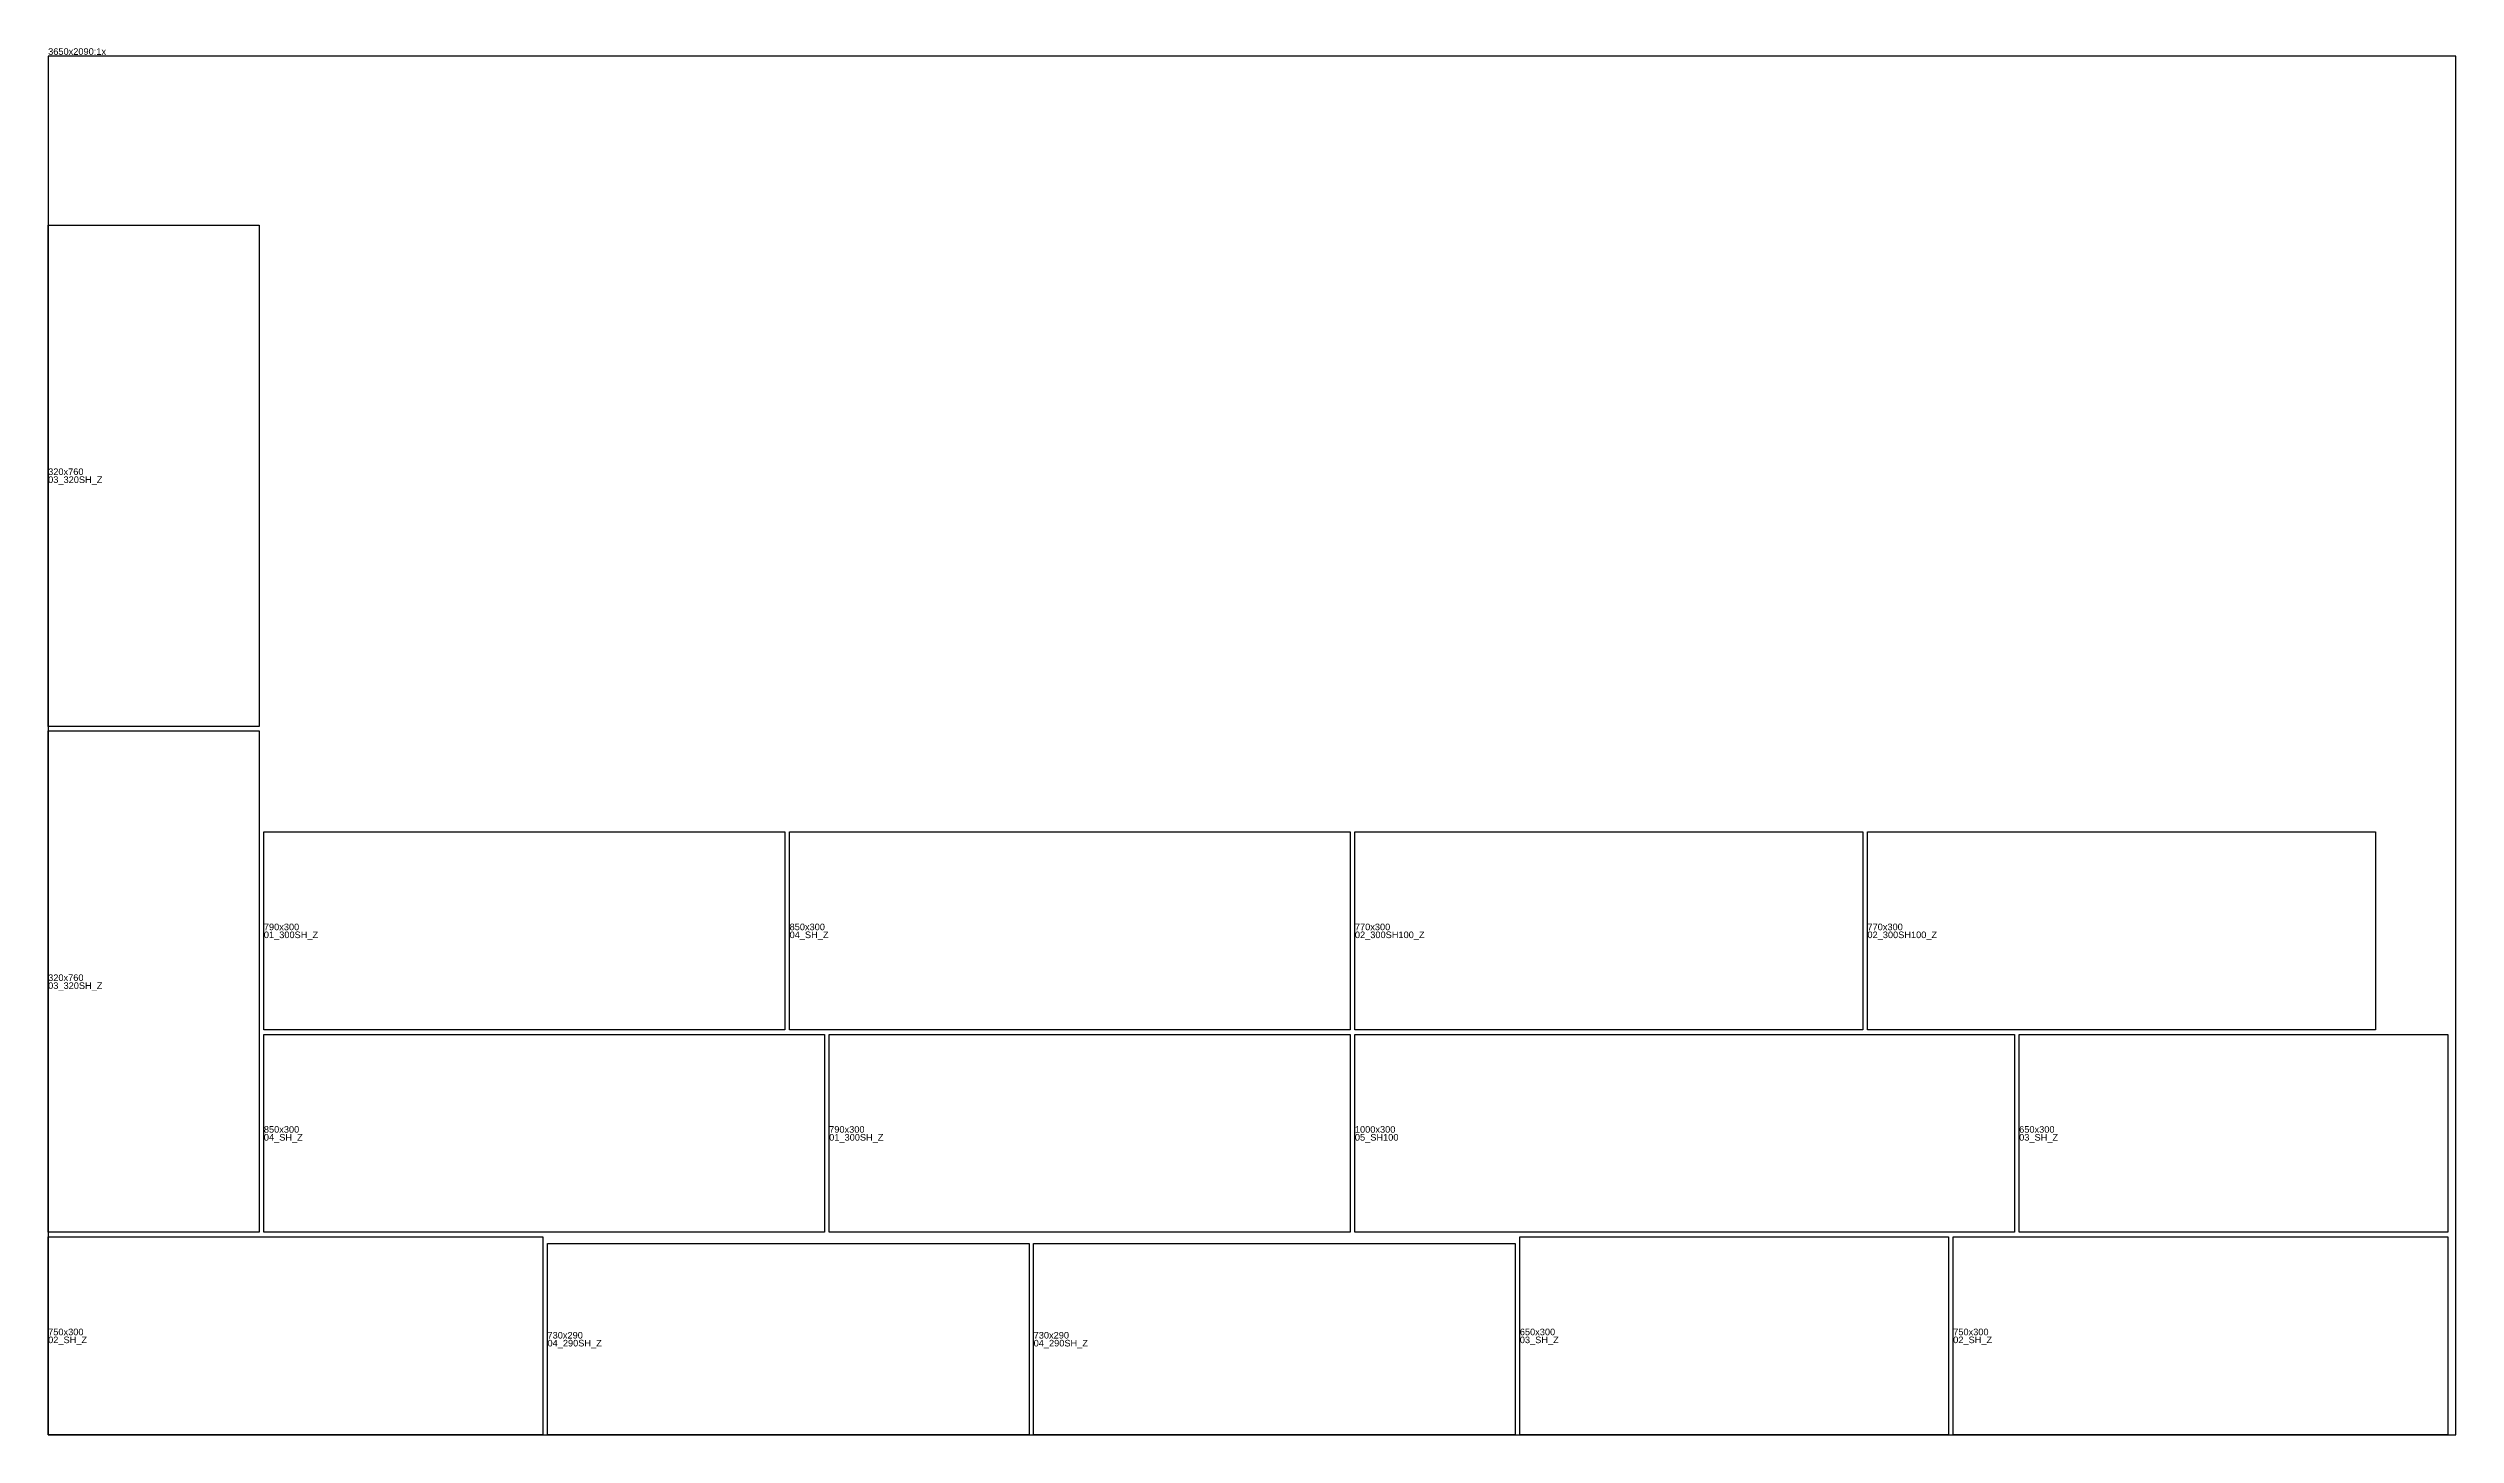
# Model space of a CAD drawing. Header units: millimetres. Extents: x 0 to 3650, y 0 to 2102.
import ezdxf

# ---------------------------------------------------------------- set-up
doc = ezdxf.new("R2010")
doc.units = ezdxf.units.MM
doc.styles.get("Standard").update_dxf_attribs({"font": 'ARIAL.TTF'})

msp = doc.modelspace()

# ---------------------------------------------------------------- linework, layer by layer
at = {"color": 0}
for points in [[(0, 2090), (0, 0), (3650, 0), (3650, 2090)], [(0, 1074), (0, 1834), (320, 1834), (320, 1074)], [(0, 307), (0, 1067), (320, 1067), (320, 307)], [(327, 614), (327, 914), (1117, 914), (1117, 614)], [(1124, 614), (1124, 914), (1974, 914), (1974, 614)], [(1981, 614), (1981, 914), (2751, 914), (2751, 614)], [(2758, 614), (2758, 914), (3528, 914), (3528, 614)], [(327, 307), (327, 607), (1177, 607), (1177, 307)], [(1184, 307), (1184, 607), (1974, 607), (1974, 307)], [(1981, 307), (1981, 607), (2981, 607), (2981, 307)], [(2988, 307), (2988, 607), (3638, 607), (3638, 307)], [(0, 0), (0, 300), (750, 300), (750, 0)], [(2231, 0), (2231, 300), (2881, 300), (2881, 0)], [(2888, 0), (2888, 300), (3638, 300), (3638, 0)], [(757, 0), (757, 290), (1487, 290), (1487, 0)], [(1494, 0), (1494, 290), (2224, 290), (2224, 0)]]:
    msp.add_lwpolyline(points, close=True, dxfattribs=at)

# ---------------------------------------------------------------- texts
for s, p in [('3650x2090:1x', (0, 2092)), ('320x760', (0, 1455)), ('03_320SH_Z', (0, 1443)), ('790x300', (327, 765)), ('850x300', (1124, 765)), ('770x300', (1981, 765)), ('770x300', (2758, 765)), ('01_300SH_Z', (327, 753)), ('04_SH_Z', (1124, 753)), ('02_300SH100_Z', (1981, 753)), ('02_300SH100_Z', (2758, 753)), ('320x760', (0, 688)), ('03_320SH_Z', (0, 676)), ('04_SH_Z', (327, 446)), ('850x300', (327, 458)), ('01_300SH_Z', (1184, 446)), ('790x300', (1184, 458)), ('05_SH100', (1981, 446)), ('1000x300', (1981, 458)), ('03_SH_Z', (2988, 446)), ('650x300', (2988, 458)), ('02_SH_Z', (0, 139)), ('750x300', (0, 151)), ('730x290', (757, 146)), ('730x290', (1494, 146)), ('03_SH_Z', (2231, 139)), ('650x300', (2231, 151)), ('02_SH_Z', (2888, 139)), ('750x300', (2888, 151)), ('04_290SH_Z', (757, 134)), ('04_290SH_Z', (1494, 134))]:
    msp.add_text(s, height=10).set_placement(p)

doc.saveas('drawing.dxf')
